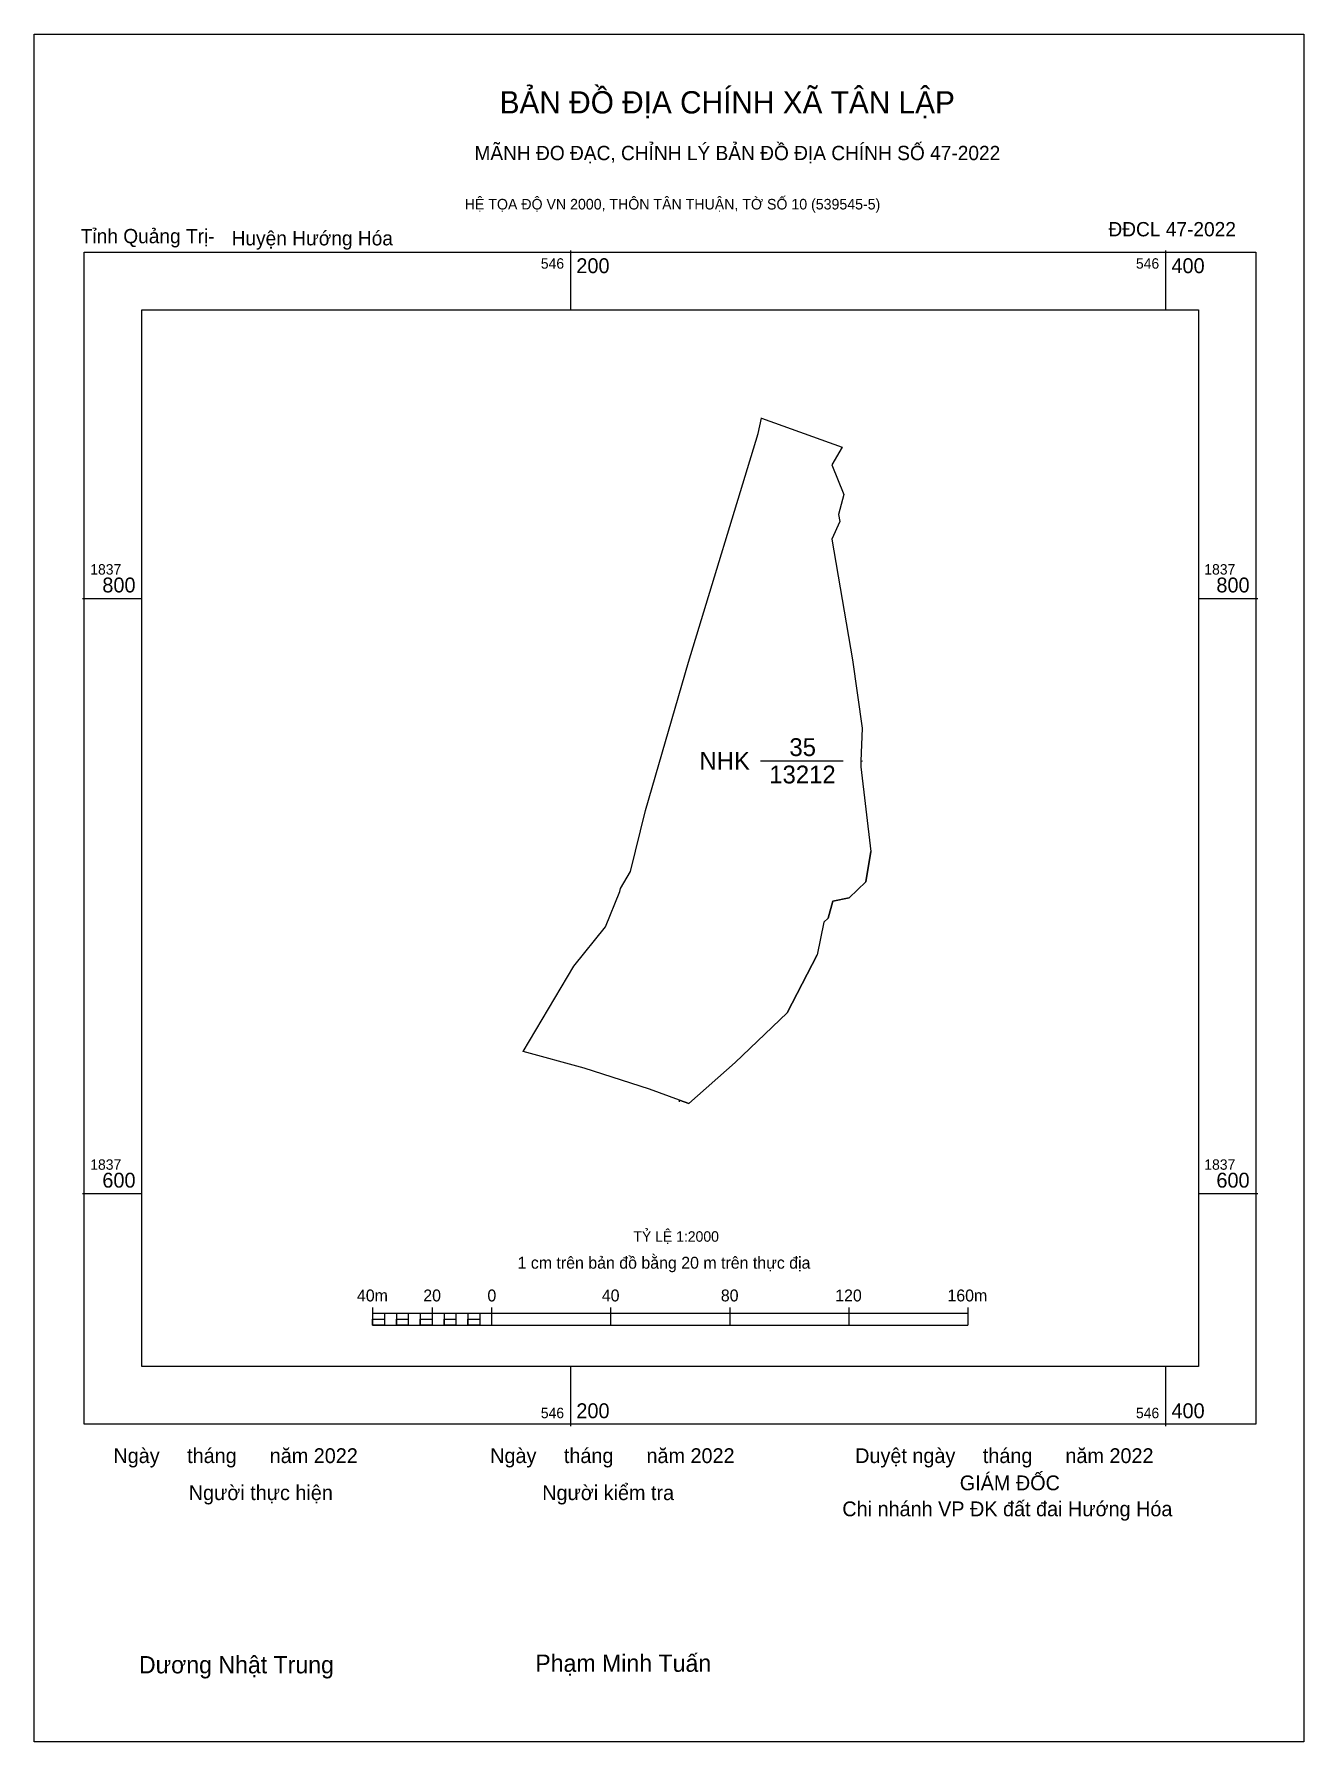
# Model space of a CAD drawing. Extents: x 546020 to 546446, y 1837416 to 1837990.
import ezdxf

# ---------------------------------------------------------------- set-up
doc = ezdxf.new("R2010")
doc.units = 0
for name, color, linetype in [('Level 10', 7, 'Continuous'), ('Level 13', 7, 'Continuous'), ('Level 15', 7, 'Continuous'), ('Level 27', 7, 'Continuous'), ('Level 32', 7, 'Continuous'), ('Level 6', 7, 'Continuous'), ('Level 62', 7, 'Continuous'), ('Level 63', 7, 'Continuous'), ('Level 9', 7, 'Continuous')]:
    doc.layers.add(name, color=color, linetype=linetype)

msp = doc.modelspace()

# ---------------------------------------------------------------- linework, layer by layer
at = {"layer": 'Level 10'}
msp.add_line((546263.86, 1837745.42), (546291.62, 1837745.42), dxfattribs=at)
msp.add_lwpolyline([(546204.63, 1837642.16), (546184.12, 1837647.79), (546201.2, 1837676.38), (546211.77, 1837689.62), (546216.57, 1837701.52), (546216.79, 1837702.5), (546220.19, 1837708.18), (546225.19, 1837728.69), (546239.67, 1837778.53), (546263.09, 1837855.43), (546264.27, 1837860.6), (546291.38, 1837850.85), (546287.9, 1837844.84), (546291.84, 1837834.91), (546290.08, 1837828.16), (546290.5, 1837825.89), (546287.83, 1837819.94), (546294.81, 1837779.33), (546298.09, 1837756.35), (546297.65, 1837745.28), (546297.58, 1837743.39), (546300.93, 1837714.94), (546299.25, 1837704.71), (546293.64, 1837699.34), (546288.23, 1837698.23), (546286.59, 1837692.6), (546285.13, 1837691.21), (546282.98, 1837680.25), (546272.89, 1837660.78), (546255.39, 1837644.09), (546239.8, 1837630.24), (546236.69, 1837631.37), (546226.6, 1837635.03)], close=True, dxfattribs=at)
at = {"layer": 'Level 15'}
msp.add_lwpolyline([(546019.78, 1837989.6), (546446.49, 1837989.6), (546446.49, 1837415.77), (546019.78, 1837415.77)], close=True, dxfattribs=at)
at = {"layer": 'Level 27'}
for p, q in [((546264.27, 1837860.6), (546264.28, 1837860.62)), ((546291.38, 1837850.85), (546291.39, 1837850.87)), ((546184.12, 1837647.79), (546184.1, 1837647.8)), ((546236.69, 1837631.37), (546236.69, 1837631.35))]:
    msp.add_line(p, q, dxfattribs=at)
at = {"layer": 'Level 32'}
for p, q in [((546297.65, 1837745.28), (546298.18, 1837745.37)), ((546299.25, 1837704.71), (546300.93, 1837714.94))]:
    msp.add_line(p, q, dxfattribs=at)
for points in [[(546286.59, 1837692.6), (546288.23, 1837698.23), (546293.64, 1837699.34)], [(546236.63, 1837630.84), (546236.69, 1837631.37), (546239.8, 1837630.24), (546255.39, 1837644.09), (546272.89, 1837660.78), (546282.98, 1837680.25)]]:
    msp.add_lwpolyline(points, dxfattribs=at)
at = {"layer": 'Level 62'}
msp.add_lwpolyline([(546056.02, 1837896.92), (546411.04, 1837896.92), (546411.04, 1837541.89), (546056.02, 1837541.89)], close=True, dxfattribs=at)
at = {"layer": 'Level 63'}
for p, q in [((546200, 1837916.92), (546200, 1837896.92)), ((546400, 1837916.92), (546400, 1837896.92)), ((546036.02, 1837800), (546056.02, 1837800)), ((546411.04, 1837800), (546431.04, 1837800)), ((546036.02, 1837600), (546056.02, 1837600)), ((546411.04, 1837600), (546431.04, 1837600)), ((546133.53, 1837561.76), (546133.53, 1837555.76)), ((546133.53, 1837559.76), (546333.53, 1837559.76)), ((546137.53, 1837559.76), (546137.53, 1837555.76)), ((546141.53, 1837559.76), (546141.53, 1837555.76)), ((546145.53, 1837559.76), (546145.53, 1837555.76)), ((546149.53, 1837559.76), (546149.53, 1837555.76)), ((546153.53, 1837561.76), (546153.53, 1837555.76)), ((546153.53, 1837559.76), (546153.53, 1837555.76)), ((546157.53, 1837559.76), (546157.53, 1837555.76)), ((546161.53, 1837559.76), (546161.53, 1837555.76)), ((546165.53, 1837559.76), (546165.53, 1837555.76)), ((546169.53, 1837559.76), (546169.53, 1837555.76)), ((546173.53, 1837561.76), (546173.53, 1837555.76)), ((546173.53, 1837559.76), (546173.53, 1837555.76)), ((546213.53, 1837561.76), (546213.53, 1837555.76)), ((546253.53, 1837561.76), (546253.53, 1837555.76)), ((546293.53, 1837561.76), (546293.53, 1837555.76)), ((546333.53, 1837561.76), (546333.53, 1837555.76)), ((546133.53, 1837555.76), (546333.53, 1837555.76)), ((546200, 1837541.89), (546200, 1837521.89)), ((546400, 1837541.89), (546400, 1837521.89))]:
    msp.add_line(p, q, dxfattribs=at)
for points in [[(546036.64, 1837916.29), (546430.41, 1837916.29), (546430.41, 1837522.52), (546036.64, 1837522.52)], [(546133.53, 1837557.76), (546137.53, 1837557.76), (546137.53, 1837555.76), (546133.53, 1837555.76)], [(546133.53, 1837557.76), (546137.53, 1837557.76), (546137.53, 1837555.76), (546133.53, 1837555.76)], [(546141.53, 1837557.76), (546145.53, 1837557.76), (546145.53, 1837555.76), (546141.53, 1837555.76)], [(546149.53, 1837557.76), (546153.53, 1837557.76), (546153.53, 1837555.76), (546149.53, 1837555.76)], [(546157.53, 1837557.76), (546161.53, 1837557.76), (546161.53, 1837555.76), (546157.53, 1837555.76)], [(546165.53, 1837557.76), (546169.53, 1837557.76), (546169.53, 1837555.76), (546165.53, 1837555.76)]]:
    msp.add_lwpolyline(points, close=True, dxfattribs=at)

# ---------------------------------------------------------------- texts
at = {"layer": 'Level 13'}
for s, p in [('NHK', (546243.39, 1837742.42)), ('35', (546273.6, 1837747.02)), ('13212', (546266.84, 1837737.82))]:
    msp.add_text(s, height=6, dxfattribs=at).set_placement(p)
at = {"layer": 'Level 6'}
msp.add_text('TỶ LỆ 1:2000', height=3.5158, dxfattribs=at).set_placement((546221.16, 1837583.82))
at = {"layer": 'Level 63'}
for s, height, p in [('BẢN ĐỒ ĐỊA CHÍNH XÃ TÂN LẬP', 7.4873, (546176.22, 1837962.95)), ('MÃNH ĐO ĐẠC, CHỈNH LÝ BẢN ĐỒ ĐỊA CHÍNH SỐ 47-2022', 4.8044, (546167.75, 1837947.26)), ('HỆ TỌA ĐỘ VN 2000, THÔN TÂN THUẬN, TỜ SỐ 10 (539545-5)', 3.5565, (546164.49, 1837930.68)), ('546', 3.5, (546190.07, 1837910.79)), ('200', 5, (546202, 1837909.29)), ('546', 3.5, (546390.07, 1837910.79)), ('400', 5, (546402, 1837909.29)), ('1837', 3.5, (546038.64, 1837808)), ('1837', 3.5, (546413.04, 1837808)), ('800', 5, (546042.7, 1837802)), ('800', 5, (546417.1, 1837802)), ('D', 0.02, (546236.69, 1837631.36)), ('D', 0.02, (546236.69, 1837631.36)), ('D', 0.02, (546236.69, 1837631.36)), ('D', 0.02, (546236.69, 1837631.36)), ('D', 0.02, (546236.69, 1837631.36)), ('D', 0.02, (546236.69, 1837631.36)), ('D', 0.02, (546236.69, 1837631.36)), ('D', 0.02, (546236.69, 1837631.36)), ('D', 0.02, (546236.69, 1837631.36)), ('D', 0.02, (546236.69, 1837631.36)), ('D', 0.02, (546236.69, 1837631.36)), ('D', 0.02, (546236.69, 1837631.36)), ('D', 0.02, (546236.69, 1837631.36)), ('D', 0.02, (546236.69, 1837631.36)), ('D', 0.02, (546236.69, 1837631.36)), ('1837', 3.5, (546038.64, 1837608)), ('1837', 3.5, (546413.04, 1837608)), ('600', 5, (546042.7, 1837602)), ('600', 5, (546417.1, 1837602)), ('1 cm trên bản đồ bằng 20 m trên thực địa', 4, (546182.24, 1837574.76)), ('40m', 4, (546128.27, 1837563.76)), ('20', 4, (546150.56, 1837563.76)), ('0', 4, (546172.11, 1837563.76)), ('40', 4, (546210.56, 1837563.76)), ('80', 4, (546250.56, 1837563.76)), ('120', 4, (546289, 1837563.76)), ('160m', 4, (546326.72, 1837563.76)), ('200', 5, (546202, 1837524.52)), ('400', 5, (546402, 1837524.52)), ('546', 3.5, (546190.07, 1837524.52)), ('546', 3.5, (546390.07, 1837524.52)), ('Ngày     tháng      năm 2022', 4.9766, (546046.42, 1837509.44)), ('Ngày     tháng      năm 2022', 4.9766, (546173.04, 1837509.44)), ('Duyệt ngày     tháng      năm 2022', 4.9766, (546295.71, 1837509.44)), ('GIÁM ĐỐC', 4.977, (546330.86, 1837500.3)), ('Người thực hiện', 4.9766, (546071.75, 1837497)), ('Người kiểm tra', 4.9766, (546190.53, 1837497)), ('Chi nhánh VP ĐK đất đai Hướng Hóa', 4.9766, (546291.39, 1837491.57)), ('Dương Nhật Trung', 5.8048, (546055.01, 1837438.78)), ('Phạm Minh Tuấn', 5.8048, (546188.2, 1837439.3))]:
    msp.add_text(s, height=height, dxfattribs=at).set_placement(p)
at = {"layer": 'Level 9'}
for s, p in [('ĐĐCL 47-2022', (546380.81, 1837921.66)), ('Tỉnh Quảng Trị-', (546035.45, 1837919.34)), ('Huyện Hướng Hóa', (546086.14, 1837918.62))]:
    msp.add_text(s, height=4.8044, dxfattribs=at).set_placement(p)

doc.saveas('drawing.dxf')
